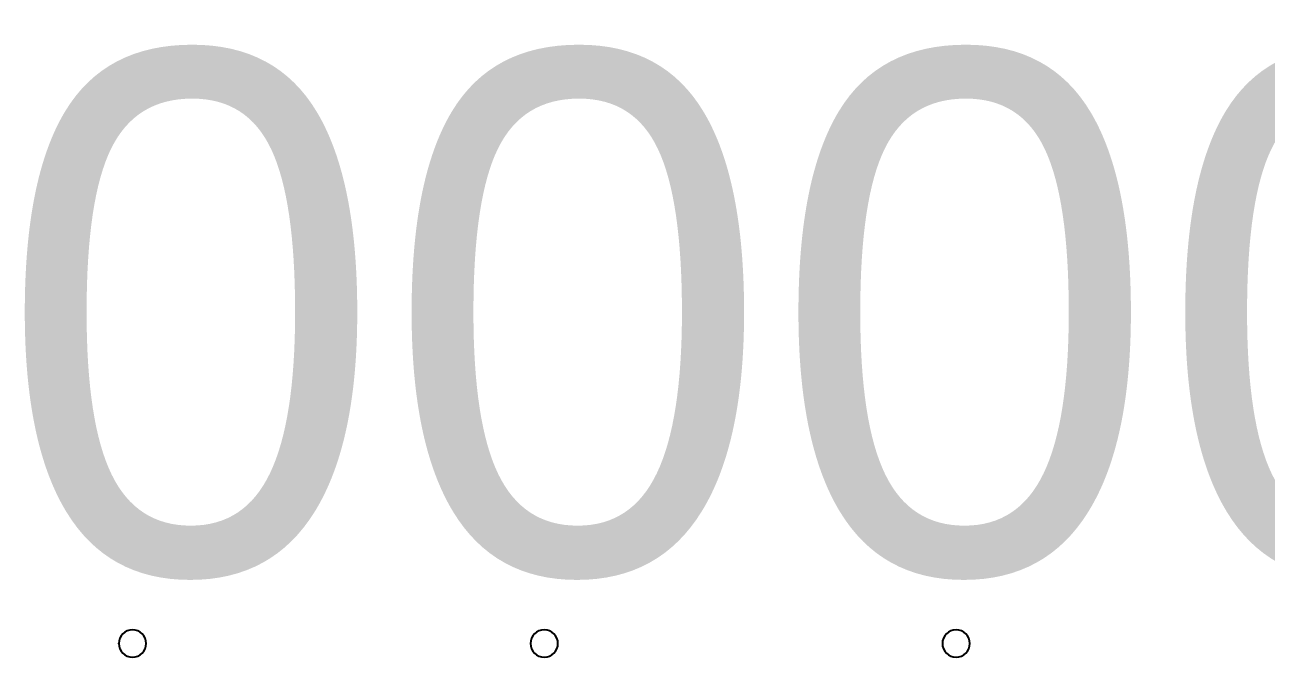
# Model space of a CAD drawing. Extents: x 180421 to 181317, y 668879 to 669680.
# Drawn here: x 180589.79 to 180601.73, y 669607.57 to 669613.65 of the extents above; entities that cross this region are included whole.
import ezdxf
from ezdxf.enums import TextEntityAlignment as Align

# ---------------------------------------------------------------- set-up
doc = ezdxf.new("R2010")
doc.units = 0
doc.header["$LTSCALE"] = 2.5
doc.header["$MEASUREMENT"] = 0
doc.layers.add('DRWT001', color=2, linetype='CONTINUOUS')
doc.layers.add('KOTERET', color=1, linetype='CONTINUOUS')
doc.styles.add('HEBTXT', font='HEBTXT.shx')

msp = doc.modelspace()

# ---------------------------------------------------------------- linework, layer by layer
at = {"layer": 'KOTERET', "color": 1, "linetype": 'Continuous'}
for centre, start, end in [((180590.83, 669607.699), 90, 180), ((180590.83, 669607.699), 0, 90), ((180594.788, 669607.699), 90, 180), ((180594.788, 669607.699), 0, 90), ((180598.747, 669607.699), 90, 180), ((180598.747, 669607.699), 0, 90), ((180590.83, 669607.699), 180, 270), ((180590.83, 669607.699), 270, 0), ((180594.788, 669607.699), 180, 270), ((180594.788, 669607.699), 270, 0), ((180598.747, 669607.699), 180, 270), ((180598.747, 669607.699), 270, 0)]:
    msp.add_arc(centre, 0.132, start, end, dxfattribs=at)
at = {"layer": 'KOTERET', "color": 1}
msp.add_point((180590.698, 669607.699), dxfattribs=at)

# ---------------------------------------------------------------- texts
at = {"layer": 'DRWT001', "color": 2, "style": 'HEBTXT'}
msp.add_text('0000/00', height=5, dxfattribs=at).set_placement((180613.702, 669608.381), align=Align.RIGHT)

doc.saveas('drawing.dxf')
